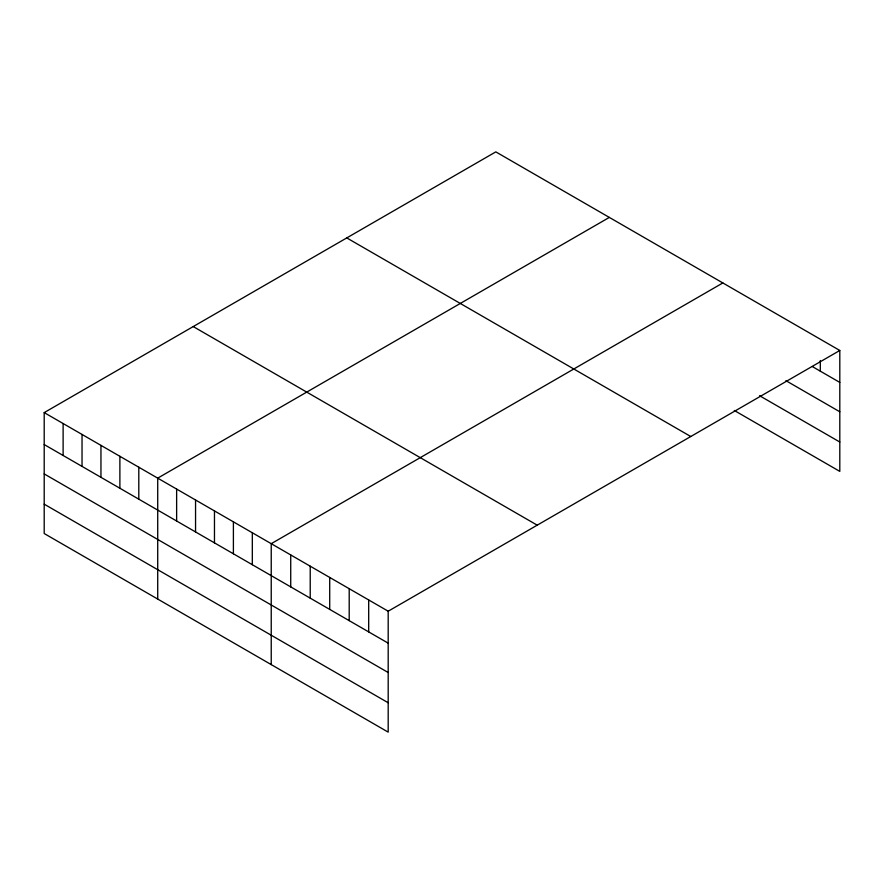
<?xml version="1.0" encoding="UTF-8"?>
<svg xmlns="http://www.w3.org/2000/svg" width="884" height="884" viewBox="0 0 884 884"><rect width="100%" height="100%" fill="white"/><g stroke="black" fill="none" stroke-linecap="round" stroke-linejoin="round"><path stroke-width="1.33" d="M44.2 412.607L388.187 611.209L388.187 732.129L44.2 533.527L44.2 412.607L495.813 151.871L839.8 350.473L839.8 471.393L734.306 410.485M609.33 217.409L157.717 478.145L157.717 599.065M722.847 282.946L271.233 543.682L271.233 664.602M388.187 611.209L839.8 350.473M812.285 366.529L839.8 382.418M785.909 380.661L839.8 411.778M759.533 395.689L839.8 442.022M346.782 237.918L690.769 436.519M193.231 326.572L537.218 525.173M44.2 444.553L388.187 643.154M44.2 473.912L388.187 672.514M44.2 504.167L388.187 702.758M820.308 360.517L820.308 371.158M368.694 599.96L368.694 631.894M349.202 588.7L349.202 620.645M329.71 577.451L329.71 609.385M310.218 566.191L310.218 598.136M290.726 554.942L290.726 586.888M252.316 532.765L252.316 564.71M233.398 521.836L233.398 553.782M214.469 510.919L214.469 542.864M195.552 499.99L195.552 531.936M176.634 489.073L176.634 521.019M138.799 467.227L138.799 499.173M119.881 456.299L119.881 488.244M100.953 445.381L100.953 477.327M82.035 434.453L82.035 466.398M63.118 423.535L63.118 455.481"/></g></svg>
